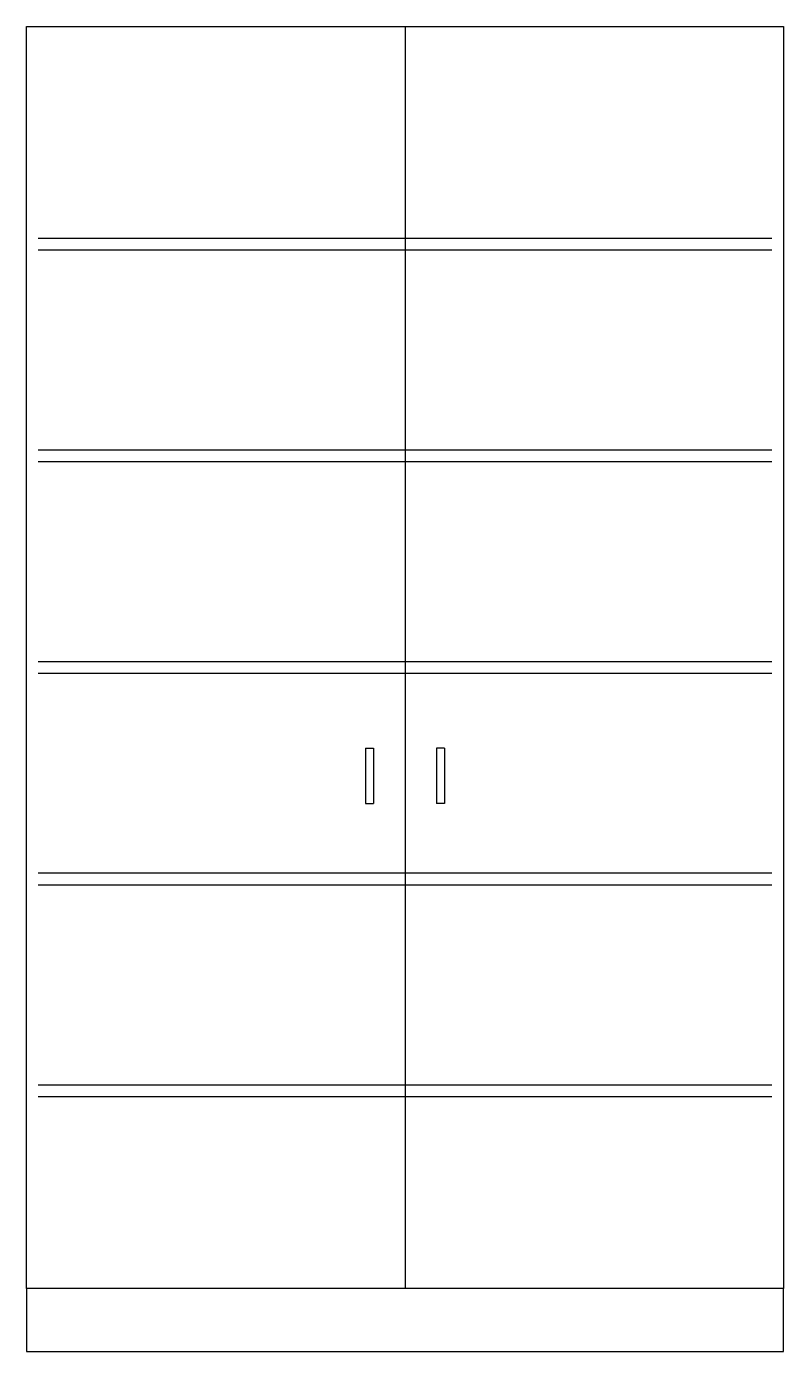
# Model space of a CAD drawing. Extents: x 0 to 48, y 0 to 84.
import ezdxf

# ---------------------------------------------------------------- set-up
doc = ezdxf.new("R2010")
doc.units = 0
doc.header["$LTSCALE"] = 3
doc.linetypes.add('HIDDEN', pattern=[0])
doc.layers.get('0').update_dxf_attribs({"linetype": 'CONTINUOUS'})
doc.layers.add('HID', color=7, linetype='HIDDEN')

msp = doc.modelspace()

# ---------------------------------------------------------------- linework, layer by layer
at = {"color": 0}
for p, q in [((0, 84), (48, 84)), ((0, 4), (0, 84)), ((24, 84), (24, 4)), ((48, 84), (48, 4)), ((21.5, 38.25), (21.5, 34.75)), ((21.5, 38.25), (22, 38.25)), ((22, 38.25), (22, 34.75)), ((26, 38.25), (26, 34.75)), ((26.5, 38.25), (26, 38.25)), ((26.5, 38.25), (26.5, 34.75)), ((21.5, 34.75), (22, 34.75)), ((26.5, 34.75), (26, 34.75)), ((48, 4), (0, 4)), ((0, 4), (0, 0)), ((48, 0), (48, 4)), ((0, 0), (48, 0))]:
    msp.add_line(p, q, dxfattribs=at)
at = {"layer": 'HID', "color": 0}
for p, q in [((0.75, 70.586), (47.25, 70.586)), ((0.75, 69.836), (47.25, 69.836)), ((0.75, 57.164), (47.25, 57.164)), ((0.75, 56.414), (47.25, 56.414)), ((0.75, 43.75), (47.25, 43.75)), ((0.75, 43), (47.25, 43)), ((0.75, 30.336), (47.25, 30.336)), ((0.75, 29.586), (47.25, 29.586)), ((0.75, 16.914), (47.25, 16.914)), ((0.75, 16.164), (47.25, 16.164))]:
    msp.add_line(p, q, dxfattribs=at)

doc.saveas('drawing.dxf')
